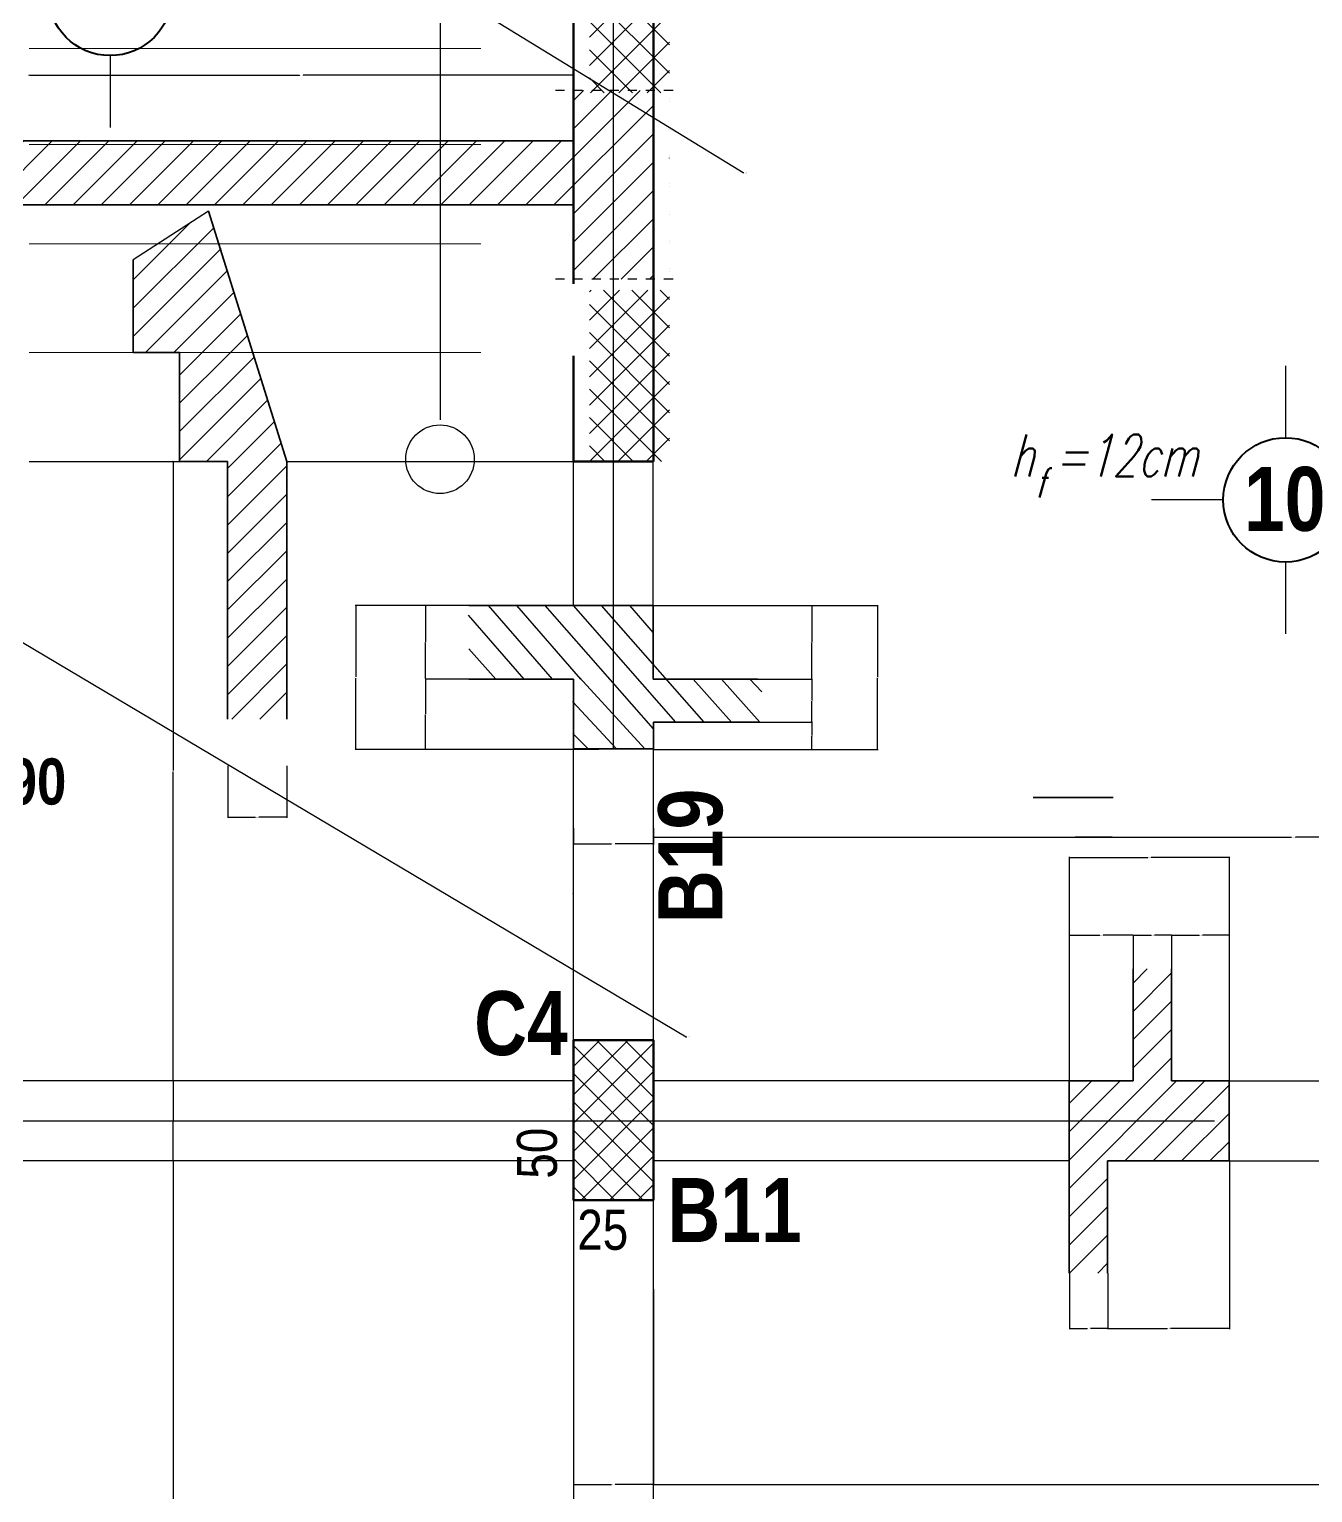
# Model space of a CAD drawing. Header units: millimetres. Extents: x 62 to 4126, y 148 to 2776.
# Drawn here: x 1782.9 to 2183.9, y 1412 to 1869.1 of the extents above; entities that cross this region are included whole.
import ezdxf

# ---------------------------------------------------------------- set-up
doc = ezdxf.new("R2010")
doc.units = ezdxf.units.MM
for name, pattern in [('DASHDOT', [25.4, 12.7, -6.35, 0, -6.35]), ('Dashed', [282.222223, 141.111112, -141.111112]), ('Solid Line copy-002', [1150, 5, -278.333333, 595, -271.666667])]:
    doc.linetypes.add(name, pattern=pattern)
for name, color, linetype, lineweight in [('! Plochi sech', 210, 'Continuous', 25), ('!Armirovka', 210, 'Continuous', 35), ('!Column', 10, 'Continuous', 50), ('!Dimension', 70, 'Continuous', 25), ('!Hatch', 70, 'Continuous', 25), ('!Hf', 132, 'Continuous', 25), ('025', 1, 'Continuous', 13), ('035', 30, 'Continuous', 30), ('Osi', 70, 'DASHDOT', 25)]:
    doc.layers.add(name, color=color, linetype=linetype, lineweight=lineweight)
doc.layers.add('text', color=7, linetype='Continuous')
doc.styles.add('GENERATED_STYLE_3', font='ARIALNB.TTF')
doc.styles.get("Standard").update_dxf_attribs({"font": 'arial.ttf'})
doc.styles.add('АRM_nadpis', font='simplex.shx', dxfattribs={"width": 0.7, "oblique": 15})
doc.dimstyles.get("Standard").update_dxf_attribs({"dimtxt": 2.5, "dimasz": 2.5, "dimexe": 1.25, "dimexo": 0.625, "dimtad": 1, "dimtxsty": 'Standard', "dimcen": 2.5, "dimazin": 3, "dimtfac": 1, "dimtmove": 0, "dimatfit": 3})

# ---------------------------------------------------------------- blocks, each defined once
blk = doc.blocks.new('*D2208')
at = {"layer": '!Dimension', "color": 0, "lineweight": -2}
for p, q in [((1827.84, 1515.66), (1827.73, 1515.66)), ((1827.91, 1515.48), (1827.91, 1192.59)), ((1827.91, 869.34), (1827.91, 1192.23)), ((1827.84, 869.16), (1827.73, 869.16))]:
    blk.add_line(p, q, dxfattribs=at)
at = {"layer": '!Dimension', "color": 0}
for points in [[(1827.94, 1515.48), (1827.88, 1515.48), (1827.91, 1515.66)], [(1827.88, 869.34), (1827.94, 869.34), (1827.91, 869.16)]]:
    blk.add_solid(points, dxfattribs=at)
at = {"layer": 'Defpoints', "color": 0}
for p in [(1827.91, 1515.66), (1827.91, 1515.66), (1827.91, 869.16)]:
    blk.add_point(p, dxfattribs=at)
at = {"layer": '!Dimension', "color": 0, "insert": (1827.91, 1192.41), "char_height": 0.18, "attachment_point": 5}
blk.add_mtext('\\A1;646.5000', dxfattribs=at)
blk = doc.blocks.new('*D2228')
at = {"layer": '!Dimension', "color": 0, "lineweight": -2}
for p, q in [((1952.91, 1619.6), (1952.91, 1614.51)), ((1977.91, 1619.6), (1977.91, 1614.51)), ((1953.09, 1614.69), (1964.87, 1614.69)), ((1977.73, 1614.69), (1965.94, 1614.69))]:
    blk.add_line(p, q, dxfattribs=at)
at = {"layer": '!Dimension', "color": 0}
for points in [[(1953.09, 1614.72), (1953.09, 1614.66), (1952.91, 1614.69)], [(1977.73, 1614.66), (1977.73, 1614.72), (1977.91, 1614.69)]]:
    blk.add_solid(points, dxfattribs=at)
at = {"layer": 'Defpoints', "color": 0}
for p in [(1952.91, 1619.66), (1977.91, 1619.66), (1977.91, 1614.69)]:
    blk.add_point(p, dxfattribs=at)
at = {"layer": '!Dimension', "color": 0, "insert": (1965.41, 1614.69), "char_height": 0.18, "attachment_point": 5}
blk.add_mtext('\\A1;25.0000', dxfattribs=at)
blk = doc.blocks.new('*D2230')
at = {"layer": '!Dimension', "color": 0, "lineweight": -2}
for p, q in [((1952.91, 1459.6), (1952.91, 1414.42)), ((1977.91, 1459.6), (1977.91, 1414.42)), ((1953.09, 1414.6), (1964.87, 1414.6)), ((1977.73, 1414.6), (1965.94, 1414.6))]:
    blk.add_line(p, q, dxfattribs=at)
at = {"layer": '!Dimension', "color": 0}
for points in [[(1953.09, 1414.63), (1953.09, 1414.57), (1952.91, 1414.6)], [(1977.73, 1414.57), (1977.73, 1414.63), (1977.91, 1414.6)]]:
    blk.add_solid(points, dxfattribs=at)
at = {"layer": 'Defpoints', "color": 0}
for p in [(1952.91, 1459.66), (1977.91, 1459.66), (1977.91, 1414.6)]:
    blk.add_point(p, dxfattribs=at)
at = {"layer": '!Dimension', "color": 0, "insert": (1965.41, 1414.6), "char_height": 0.18, "attachment_point": 5}
blk.add_mtext('\\A1;25.0000', dxfattribs=at)
blk = doc.blocks.new('*D2231')
at = {"layer": '!Dimension', "color": 0, "lineweight": -2}
for p, q in [((1977.91, 1475.6), (1977.91, 1414.42)), ((2360.41, 1475.6), (2360.41, 1414.42))]:
    blk.add_line(p, q, dxfattribs=at)
at = {"layer": '!Dimension', "color": 0, "linetype": 'Continuous', "lineweight": -2}
for p, q in [((1978.09, 1414.6), (2188.45, 1414.6)), ((2360.23, 1414.6), (2189.23, 1414.6))]:
    blk.add_line(p, q, dxfattribs=at)
at = {"layer": '!Dimension', "color": 0}
for points in [[(1978.09, 1414.63), (1978.09, 1414.57), (1977.91, 1414.6)], [(2360.23, 1414.57), (2360.23, 1414.63), (2360.41, 1414.6)]]:
    blk.add_solid(points, dxfattribs=at)
at = {"layer": 'Defpoints', "color": 0}
for p in [(1977.91, 1475.66), (2360.41, 1475.66), (2360.41, 1414.6)]:
    blk.add_point(p, dxfattribs=at)
at = {"layer": '!Dimension', "color": 0, "insert": (2188.84, 1414.6), "char_height": 0.18, "attachment_point": 5}
blk.add_mtext('\\A1;382.5', dxfattribs=at)
blk = doc.blocks.new('*D2310')
at = {"color": 0, "linetype": 'Continuous', "lineweight": -2}
for p, q in [((2107.91, 1480.6), (2107.91, 1463.11)), ((2119.91, 1480.6), (2119.91, 1463.11)), ((2108.09, 1463.29), (2113.38, 1463.29)), ((2119.73, 1463.29), (2114.43, 1463.29))]:
    blk.add_line(p, q, dxfattribs=at)
at = {"color": 0}
for points in [[(2108.09, 1463.32), (2108.09, 1463.26), (2107.91, 1463.29)], [(2119.73, 1463.26), (2119.73, 1463.32), (2119.91, 1463.29)]]:
    blk.add_solid(points, dxfattribs=at)
at = {"layer": 'Defpoints', "color": 0}
for p in [(2107.91, 1480.66), (2119.91, 1480.66), (2119.91, 1463.29)]:
    blk.add_point(p, dxfattribs=at)
at = {"color": 0, "lineweight": 20, "insert": (2113.91, 1463.29), "char_height": 0.18, "attachment_point": 5}
blk.add_mtext('\\A1;12.0000', dxfattribs=at)
blk = doc.blocks.new('*D2311')
at = {"color": 0, "linetype": 'Continuous', "lineweight": -2}
for p, q in [((2157.91, 1515.6), (2157.91, 1463.11)), ((2119.91, 1480.6), (2119.91, 1463.11)), ((2120.09, 1463.29), (2138.37, 1463.29)), ((2157.73, 1463.29), (2139.44, 1463.29))]:
    blk.add_line(p, q, dxfattribs=at)
at = {"color": 0}
for points in [[(2120.09, 1463.32), (2120.09, 1463.26), (2119.91, 1463.29)], [(2157.73, 1463.26), (2157.73, 1463.32), (2157.91, 1463.29)]]:
    blk.add_solid(points, dxfattribs=at)
at = {"layer": 'Defpoints', "color": 0}
for p in [(2157.91, 1515.66), (2119.91, 1480.66), (2157.91, 1463.29)]:
    blk.add_point(p, dxfattribs=at)
at = {"color": 0, "lineweight": 20, "insert": (2138.91, 1463.29), "char_height": 0.18, "attachment_point": 5}
blk.add_mtext('\\A1;38.0000', dxfattribs=at)
blk = doc.blocks.new('*D2312')
at = {"layer": '! Plochi sech', "color": 0, "lineweight": -2}
for p, q in [((2107.91, 1540.72), (2107.91, 1586.33)), ((2127.91, 1575.72), (2127.91, 1586.33)), ((2108.09, 1586.15), (2117.37, 1586.15)), ((2127.73, 1586.15), (2118.44, 1586.15))]:
    blk.add_line(p, q, dxfattribs=at)
at = {"layer": '! Plochi sech', "color": 0}
for points in [[(2108.09, 1586.18), (2108.09, 1586.12), (2107.91, 1586.15)], [(2127.73, 1586.12), (2127.73, 1586.18), (2127.91, 1586.15)]]:
    blk.add_solid(points, dxfattribs=at)
at = {"layer": 'Defpoints', "color": 0}
for p in [(2127.91, 1586.15), (2127.91, 1575.66), (2107.91, 1540.66)]:
    blk.add_point(p, dxfattribs=at)
at = {"layer": '! Plochi sech', "color": 0, "insert": (2117.91, 1586.15), "char_height": 0.18, "attachment_point": 5}
blk.add_mtext('\\A1;20.0000', dxfattribs=at)
blk = doc.blocks.new('*D2313')
at = {"layer": '! Plochi sech', "color": 0, "lineweight": -2}
for p, q in [((2127.91, 1540.72), (2127.91, 1586.33)), ((2139.91, 1575.72), (2139.91, 1586.33)), ((2128.09, 1586.15), (2133.38, 1586.15)), ((2139.73, 1586.15), (2134.43, 1586.15))]:
    blk.add_line(p, q, dxfattribs=at)
at = {"layer": '! Plochi sech', "color": 0}
for points in [[(2128.09, 1586.18), (2128.09, 1586.12), (2127.91, 1586.15)], [(2139.73, 1586.12), (2139.73, 1586.18), (2139.91, 1586.15)]]:
    blk.add_solid(points, dxfattribs=at)
at = {"layer": 'Defpoints', "color": 0}
for p in [(2139.91, 1586.15), (2139.91, 1575.66), (2127.91, 1540.66)]:
    blk.add_point(p, dxfattribs=at)
at = {"layer": '! Plochi sech', "color": 0, "insert": (2133.91, 1586.15), "char_height": 0.18, "attachment_point": 5}
blk.add_mtext('\\A1;12.0000', dxfattribs=at)
blk = doc.blocks.new('*D2314')
at = {"layer": '! Plochi sech', "color": 0, "lineweight": -2}
for p, q in [((2139.91, 1540.72), (2139.91, 1586.33)), ((2157.91, 1540.72), (2157.91, 1586.33)), ((2140.09, 1586.15), (2148.38, 1586.15)), ((2157.73, 1586.15), (2149.43, 1586.15))]:
    blk.add_line(p, q, dxfattribs=at)
at = {"layer": '! Plochi sech', "color": 0}
for points in [[(2140.09, 1586.18), (2140.09, 1586.12), (2139.91, 1586.15)], [(2157.73, 1586.12), (2157.73, 1586.18), (2157.91, 1586.15)]]:
    blk.add_solid(points, dxfattribs=at)
at = {"layer": 'Defpoints', "color": 0}
for p in [(2157.91, 1586.15), (2139.91, 1540.66), (2157.91, 1540.66)]:
    blk.add_point(p, dxfattribs=at)
at = {"layer": '! Plochi sech', "color": 0, "insert": (2148.91, 1586.15), "char_height": 0.18, "attachment_point": 5}
blk.add_mtext('\\A1;18.0000', dxfattribs=at)
blk = doc.blocks.new('*D2315')
at = {"layer": '! Plochi sech', "color": 0, "lineweight": -2}
for p, q in [((2107.91, 1540.72), (2107.91, 1610.63)), ((2108.09, 1610.45), (2132.37, 1610.45)), ((2157.73, 1610.45), (2133.44, 1610.45)), ((2157.91, 1540.72), (2157.91, 1610.63))]:
    blk.add_line(p, q, dxfattribs=at)
at = {"layer": '! Plochi sech', "color": 0}
for points in [[(2108.09, 1610.48), (2108.09, 1610.42), (2107.91, 1610.45)], [(2157.73, 1610.42), (2157.73, 1610.48), (2157.91, 1610.45)]]:
    blk.add_solid(points, dxfattribs=at)
at = {"layer": 'Defpoints', "color": 0}
for p in [(2157.91, 1610.45), (2107.91, 1540.66), (2157.91, 1540.66)]:
    blk.add_point(p, dxfattribs=at)
at = {"layer": '! Plochi sech', "color": 0, "insert": (2132.91, 1610.45), "char_height": 0.18, "attachment_point": 5}
blk.add_mtext('\\A1;50.0000', dxfattribs=at)
blk = doc.blocks.new('*D2397')
at = {"layer": '!Dimension', "color": 0, "lineweight": -2}
for p, q in [((1827.84, 1540.66), (1827.73, 1540.66)), ((1827.91, 1540.48), (1827.91, 1528.34)), ((1827.91, 1515.84), (1827.91, 1527.98)), ((1827.84, 1515.66), (1827.73, 1515.66))]:
    blk.add_line(p, q, dxfattribs=at)
at = {"layer": '!Dimension', "color": 0}
for points in [[(1827.94, 1540.48), (1827.88, 1540.48), (1827.91, 1540.66)], [(1827.88, 1515.84), (1827.94, 1515.84), (1827.91, 1515.66)]]:
    blk.add_solid(points, dxfattribs=at)
at = {"layer": 'Defpoints', "color": 0}
for p in [(1827.91, 1540.66), (1827.91, 1540.66), (1827.91, 1515.66)]:
    blk.add_point(p, dxfattribs=at)
at = {"layer": '!Dimension', "color": 0, "insert": (1827.91, 1528.16), "char_height": 0.18, "attachment_point": 5}
blk.add_mtext('\\A1;25.0000', dxfattribs=at)
blk = doc.blocks.new('3433453')
at = {"layer": '! Plochi sech'}
h = blk.add_hatch(dxfattribs=at)
h.set_pattern_fill('ANSI31', color=256, scale=500)
h.set_pattern_definition([(45, (0, 0), (-44.19417382, 44.19417382), [])])
h.paths.add_polyline_path([(8971049.9, 5034852.1), (8971049.9, 5035052.1), (8970762.1, 5035052.1), (8970762.1, 5035072.1), (8970762.1, 5035284.1), (8970637.1, 5035284.1), (8970637.1, 5034694.6), (8970762.1, 5034694.6), (8970762.1, 5034852.1)])
h.paths.add_polyline_path([(8971049.9, 5035052.1), (8971049.9, 5034852.1), (8972562.1, 5034852.1), (8972562.1, 5035052.1)])
h.paths.add_polyline_path([(8970637.1, 5035284.1), (8970512.2, 5035284.1), (8970512.2, 5034694.6), (8970637.1, 5034694.6)])
at = {"color": 3, "linetype": 'Dashed', "lineweight": 25, "ltscale": 0.2}
for p, q in [((8970450.9, 5035284.1), (8970835.4, 5035284.1)), ((8970450.9, 5034694.6), (8970835.4, 5034694.6))]:
    blk.add_line(p, q, dxfattribs=at)
at = {"color": 3, "linetype": 'Continuous', "lineweight": 35}
for p, q in [((8970512.2, 5034694.6), (8970512.2, 5035284.1)), ((8970762.1, 5035284.1), (8970762.1, 5035052.1)), ((8970762.1, 5035052.1), (8972562.1, 5035052.1)), ((8972562.1, 5034852.1), (8972562.1, 5035052.1)), ((8970762.1, 5034852.1), (8970762.1, 5034694.6)), ((8970762.1, 5034852.1), (8972562.1, 5034852.1))]:
    blk.add_line(p, q, dxfattribs=at)
blk = doc.blocks.new('A$C731F447D')
at = {"layer": '! Plochi sech'}
blk.add_blockref('3433453', (-8970762.1, -5034852.1), dxfattribs=at)
blk = doc.blocks.new('*D2469')
at = {"layer": '!Dimension', "color": 0, "lineweight": -2}
for p, q in [((1977.91, 1582.22), (1977.91, 1616.93)), ((1978.09, 1616.75), (2177.3, 1616.75)), ((2377.73, 1616.75), (2178.51, 1616.75)), ((2377.91, 1582.22), (2377.91, 1616.93))]:
    blk.add_line(p, q, dxfattribs=at)
at = {"layer": '!Dimension', "color": 0}
for points in [[(1978.09, 1616.78), (1978.09, 1616.72), (1977.91, 1616.75)], [(2377.73, 1616.72), (2377.73, 1616.78), (2377.91, 1616.75)]]:
    blk.add_solid(points, dxfattribs=at)
at = {"layer": 'Defpoints', "color": 0}
for p in [(2377.91, 1616.75), (1977.91, 1582.16), (2377.91, 1582.16)]:
    blk.add_point(p, dxfattribs=at)
at = {"layer": '!Dimension', "color": 0, "insert": (2177.91, 1616.75), "char_height": 0.18, "attachment_point": 5}
blk.add_mtext('\\A1;400.0000', dxfattribs=at)
blk = doc.blocks.new('A$C56AF32E2')
at = {"color": 4, "linetype": 'Continuous', "lineweight": 25}
for p, q in [((860.3, 837.4), (860.3, 613)), ((666, 418.7), (441.7, 418.7)), ((1054.7, 418.7), (1272.9, 418.7)), ((860.3, 224.3), (860.3, 0))]:
    blk.add_line(p, q, dxfattribs=at)
at = {"color": 4, "linetype": 'Continuous', "lineweight": 40}
blk.add_circle((860.3, 418.7), 194.3, dxfattribs=at)
at = {"layer": 'text', "style": 'АRM_nadpis', "oblique": 15, "width": 0.7}
for s, height, p in [('h =12cm', 131.22, (0, 492.2)), ('f', 91.9, (78.4, 426.1))]:
    blk.add_text(s, height=height, dxfattribs=at).set_placement(p)
at = {"layer": 'text', "color": 4, "linetype": 'Continuous', "lineweight": 5, "insert": (857.9, 522), "char_height": 200, "attachment_point": 2, "style": 'GENERATED_STYLE_3'}
blk.add_mtext('10', dxfattribs=at)
blk = doc.blocks.new('*D2507')
at = {"layer": '!Dimension', "color": 0, "lineweight": -2}
for p, q in [((1670.44, 1737.21), (1673.08, 1741.66)), ((1673.14, 1741.41), (1688.83, 1732.1)), ((1686.44, 1727.71), (1689.08, 1732.16)), ((1988.19, 1554.35), (1688.99, 1732.01)), ((1988.37, 1554.35), (1988.19, 1554.35))]:
    blk.add_line(p, q, dxfattribs=at)
at = {"layer": '!Dimension', "color": 0}
for points in [[(1673.16, 1741.44), (1673.13, 1741.39), (1672.99, 1741.51)], [(1688.82, 1732.07), (1688.85, 1732.12), (1688.99, 1732.01)]]:
    blk.add_solid(points, dxfattribs=at)
at = {"layer": 'Defpoints', "color": 0}
for p in [(1670.41, 1737.16), (1688.99, 1732.01), (1686.41, 1727.66)]:
    blk.add_point(p, dxfattribs=at)
at = {"layer": '!Dimension', "color": 0, "insert": (1988.9, 1554.35), "char_height": 0.18, "attachment_point": 5}
blk.add_mtext('\\A1;18.6078', dxfattribs=at)
blk = doc.blocks.new('*D2511')
at = {"layer": '! Plochi sech', "color": 0, "lineweight": -2}
for p, q in [((1844.91, 1639.1), (1844.91, 1622.83)), ((1863.41, 1639.1), (1863.41, 1622.83)), ((1845.09, 1623.01), (1853.63, 1623.01)), ((1863.23, 1623.01), (1854.68, 1623.01))]:
    blk.add_line(p, q, dxfattribs=at)
at = {"layer": '! Plochi sech', "color": 0}
for points in [[(1845.09, 1623.04), (1845.09, 1622.98), (1844.91, 1623.01)], [(1863.23, 1622.98), (1863.23, 1623.04), (1863.41, 1623.01)]]:
    blk.add_solid(points, dxfattribs=at)
at = {"layer": 'Defpoints', "color": 0}
for p in [(1844.91, 1639.16), (1863.41, 1639.16), (1863.41, 1623.01)]:
    blk.add_point(p, dxfattribs=at)
at = {"layer": '! Plochi sech', "color": 0, "insert": (1854.16, 1623.01), "char_height": 0.18, "attachment_point": 5}
blk.add_mtext('\\A1;18.5000', dxfattribs=at)
blk = doc.blocks.new('*D2512')
at = {"layer": '!Dimension', "color": 0, "lineweight": -2}
for p, q in [((1827.84, 1540.66), (1827.73, 1540.66)), ((1827.91, 1540.48), (1827.91, 1528.34)), ((1827.91, 1515.84), (1827.91, 1527.98)), ((1827.84, 1515.66), (1827.73, 1515.66))]:
    blk.add_line(p, q, dxfattribs=at)
at = {"layer": '!Dimension', "color": 0}
for points in [[(1827.94, 1540.48), (1827.88, 1540.48), (1827.91, 1540.66)], [(1827.88, 1515.84), (1827.94, 1515.84), (1827.91, 1515.66)]]:
    blk.add_solid(points, dxfattribs=at)
at = {"layer": 'Defpoints', "color": 0}
for p in [(1827.91, 1540.66), (1827.91, 1540.66), (1827.91, 1515.66)]:
    blk.add_point(p, dxfattribs=at)
at = {"layer": '!Dimension', "color": 0, "insert": (1827.91, 1528.16), "char_height": 0.18, "attachment_point": 5}
blk.add_mtext('\\A1;25.0000', dxfattribs=at)
blk = doc.blocks.new('*D2513')
at = {"layer": '!Dimension', "color": 0, "lineweight": -2}
for p, q in [((1827.84, 1734.16), (1827.73, 1734.16)), ((1827.91, 1733.98), (1827.91, 1637.59)), ((1827.91, 1540.84), (1827.91, 1637.23)), ((1827.84, 1540.66), (1827.73, 1540.66))]:
    blk.add_line(p, q, dxfattribs=at)
at = {"layer": '!Dimension', "color": 0}
for points in [[(1827.94, 1733.98), (1827.88, 1733.98), (1827.91, 1734.16)], [(1827.88, 1540.84), (1827.94, 1540.84), (1827.91, 1540.66)]]:
    blk.add_solid(points, dxfattribs=at)
at = {"layer": 'Defpoints', "color": 0}
for p in [(1827.91, 1734.16), (1827.91, 1734.16), (1827.91, 1540.66)]:
    blk.add_point(p, dxfattribs=at)
at = {"layer": '!Dimension', "color": 0, "insert": (1827.91, 1637.41), "char_height": 0.18, "attachment_point": 5}
blk.add_mtext('\\A1;194', dxfattribs=at)
blk = doc.blocks.new('A$C3D280032')
at = {"color": 4, "linetype": 'Continuous', "lineweight": 25}
for p, q in [((228.1, 613), (228.1, 831.2)), ((228.1, 224.3), (228.1, 0))]:
    blk.add_line(p, q, dxfattribs=at)
at = {"color": 4, "linetype": 'Continuous', "lineweight": 40}
blk.add_circle((228.1, 418.7), 194.3, dxfattribs=at)
at = {"layer": 'text', "style": 'АRM_nadpis', "oblique": 15, "width": 0.7}
for s, height, p in [('h =20cm', 131.22, (131.2, 663.4)), ('f', 91.9, (197.3, 741.8))]:
    blk.add_text(s, height=height, rotation=90, dxfattribs=at).set_placement(p)
at = {"layer": 'text', "color": 4, "linetype": 'Continuous', "lineweight": 5, "insert": (132.7, 418.7), "char_height": 200, "attachment_point": 2, "rotation": 90, "style": 'GENERATED_STYLE_3'}
blk.add_mtext('9', dxfattribs=at)
blk = doc.blocks.new('*D2522')
at = {"layer": '! Plochi sech', "color": 0, "lineweight": -2}
for p, q in [((1666.44, 1979.21), (1690.21, 2018)), ((1690.27, 2017.75), (1705.46, 2008.44)), ((1681.94, 1969.71), (1705.71, 2008.5)), ((2005.99, 1824.25), (1705.62, 2008.35)), ((2006.17, 1824.25), (2005.99, 1824.25))]:
    blk.add_line(p, q, dxfattribs=at)
at = {"layer": '! Plochi sech', "color": 0}
for points in [[(1690.29, 2017.78), (1690.26, 2017.73), (1690.12, 2017.85)], [(1705.45, 2008.42), (1705.48, 2008.47), (1705.62, 2008.35)]]:
    blk.add_solid(points, dxfattribs=at)
at = {"layer": 'Defpoints', "color": 0}
for p in [(1705.62, 2008.35), (1666.41, 1979.16), (1681.91, 1969.66)]:
    blk.add_point(p, dxfattribs=at)
at = {"layer": '! Plochi sech', "color": 0, "insert": (2006.69, 1824.25), "char_height": 0.18, "attachment_point": 5}
blk.add_mtext('\\A1;18.1797', dxfattribs=at)
blk = doc.blocks.new('*D2538')
at = {"layer": '!Armirovka', "color": 0, "lineweight": -2}
for p, q in [((1782.91, 1854.72), (1782.91, 1854.93)), ((1783.09, 1854.75), (1867.31, 1854.75)), ((1952.73, 1854.75), (1868.5, 1854.75)), ((1952.91, 1854.72), (1952.91, 1854.93))]:
    blk.add_line(p, q, dxfattribs=at)
at = {"layer": '!Armirovka', "color": 0}
for points in [[(1783.09, 1854.78), (1783.09, 1854.72), (1782.91, 1854.75)], [(1952.73, 1854.72), (1952.73, 1854.78), (1952.91, 1854.75)]]:
    blk.add_solid(points, dxfattribs=at)
at = {"layer": 'Defpoints', "color": 0}
for p in [(1782.91, 1854.66), (1952.91, 1854.75), (1952.91, 1854.66)]:
    blk.add_point(p, dxfattribs=at)
at = {"layer": '!Armirovka', "color": 0, "insert": (1867.91, 1854.75), "char_height": 0.18, "attachment_point": 5}
blk.add_mtext('\\A1;170.0000', dxfattribs=at)
blk = doc.blocks.new('*D2573')
at = {"layer": '!Dimension', "color": 0, "lineweight": -2}
for p, q in [((2096.91, 1616.72), (2096.91, 1616.93)), ((2097.09, 1616.75), (2108.62, 1616.75)), ((2121.23, 1616.75), (2109.69, 1616.75)), ((2121.41, 1616.72), (2121.41, 1616.93))]:
    blk.add_line(p, q, dxfattribs=at)
at = {"layer": '!Dimension', "color": 0}
for points in [[(2097.09, 1616.78), (2097.09, 1616.72), (2096.91, 1616.75)], [(2121.23, 1616.72), (2121.23, 1616.78), (2121.41, 1616.75)]]:
    blk.add_solid(points, dxfattribs=at)
at = {"layer": 'Defpoints', "color": 0}
for p in [(2096.91, 1616.75), (2096.91, 1616.66), (2121.41, 1616.66)]:
    blk.add_point(p, dxfattribs=at)
at = {"layer": '!Dimension', "color": 0, "insert": (2109.16, 1616.75), "char_height": 0.18, "attachment_point": 5}
blk.add_mtext('\\A1;24.5000', dxfattribs=at)
blk = doc.blocks.new('*D2574')
at = {"layer": '! Plochi sech', "color": 0, "lineweight": -2}
for p, q in [((1920.34, 1689.16), (1906.57, 1689.16)), ((1906.75, 1688.98), (1906.75, 1677.84)), ((1906.75, 1666.34), (1906.75, 1677.48)), ((1920.34, 1666.16), (1906.57, 1666.16))]:
    blk.add_line(p, q, dxfattribs=at)
at = {"layer": '! Plochi sech', "color": 0}
for points in [[(1906.78, 1688.98), (1906.72, 1688.98), (1906.75, 1689.16)], [(1906.72, 1666.34), (1906.78, 1666.34), (1906.75, 1666.16)]]:
    blk.add_solid(points, dxfattribs=at)
at = {"layer": 'Defpoints', "color": 0}
for p in [(1920.41, 1689.16), (1906.75, 1666.16), (1920.41, 1666.16)]:
    blk.add_point(p, dxfattribs=at)
at = {"layer": '! Plochi sech', "color": 0, "insert": (1906.75, 1677.66), "char_height": 0.18, "attachment_point": 5}
blk.add_mtext('\\A1;23.0000', dxfattribs=at)
blk = doc.blocks.new('*D2575')
at = {"layer": '! Plochi sech', "color": 0, "lineweight": -2}
for p, q in [((1944.84, 1666.16), (1906.57, 1666.16)), ((1906.75, 1665.98), (1906.75, 1655.34)), ((1906.75, 1644.34), (1906.75, 1654.98)), ((1960.84, 1644.16), (1906.57, 1644.16))]:
    blk.add_line(p, q, dxfattribs=at)
at = {"layer": '! Plochi sech', "color": 0}
for points in [[(1906.78, 1665.98), (1906.72, 1665.98), (1906.75, 1666.16)], [(1906.72, 1644.34), (1906.78, 1644.34), (1906.75, 1644.16)]]:
    blk.add_solid(points, dxfattribs=at)
at = {"layer": 'Defpoints', "color": 0}
for p in [(1944.91, 1666.16), (1906.75, 1644.16), (1960.91, 1644.16)]:
    blk.add_point(p, dxfattribs=at)
at = {"layer": '! Plochi sech', "color": 0, "insert": (1906.75, 1655.16), "char_height": 0.18, "attachment_point": 5}
blk.add_mtext('\\A1;22.0000', dxfattribs=at)
blk = doc.blocks.new('*D2576')
at = {"layer": '! Plochi sech', "color": 0, "lineweight": -2}
for p, q in [((1920.34, 1689.16), (1884.73, 1689.16)), ((1884.91, 1688.98), (1884.91, 1666.84)), ((1884.91, 1644.34), (1884.91, 1666.48)), ((1946.34, 1644.16), (1884.73, 1644.16))]:
    blk.add_line(p, q, dxfattribs=at)
at = {"layer": '! Plochi sech', "color": 0}
for points in [[(1884.94, 1688.98), (1884.88, 1688.98), (1884.91, 1689.16)], [(1884.88, 1644.34), (1884.94, 1644.34), (1884.91, 1644.16)]]:
    blk.add_solid(points, dxfattribs=at)
at = {"layer": 'Defpoints', "color": 0}
for p in [(1920.41, 1689.16), (1884.91, 1644.16), (1946.41, 1644.16)]:
    blk.add_point(p, dxfattribs=at)
at = {"layer": '! Plochi sech', "color": 0, "insert": (1884.91, 1666.66), "char_height": 0.18, "attachment_point": 5}
blk.add_mtext('\\A1;45.0000', dxfattribs=at)
blk = doc.blocks.new('*D2577')
at = {"layer": '! Plochi sech', "color": 0, "lineweight": -2}
for p, q in [((1977.97, 1689.16), (2027.59, 1689.16)), ((2027.41, 1688.98), (2027.41, 1677.84)), ((2027.41, 1666.34), (2027.41, 1677.48)), ((1977.97, 1666.16), (2027.59, 1666.16))]:
    blk.add_line(p, q, dxfattribs=at)
at = {"layer": '! Plochi sech', "color": 0}
for points in [[(2027.44, 1688.98), (2027.38, 1688.98), (2027.41, 1689.16)], [(2027.38, 1666.34), (2027.44, 1666.34), (2027.41, 1666.16)]]:
    blk.add_solid(points, dxfattribs=at)
at = {"layer": 'Defpoints', "color": 0}
for p in [(1977.91, 1689.16), (1977.91, 1666.16), (2027.41, 1666.16)]:
    blk.add_point(p, dxfattribs=at)
at = {"layer": '! Plochi sech', "color": 0, "insert": (2027.41, 1677.66), "char_height": 0.18, "attachment_point": 5}
blk.add_mtext('\\A1;23.0000', dxfattribs=at)
blk = doc.blocks.new('*D2578')
at = {"layer": '! Plochi sech', "color": 0, "lineweight": -2}
for p, q in [((2011.47, 1666.16), (2027.59, 1666.16)), ((2027.41, 1665.98), (2027.41, 1659.59)), ((2027.41, 1652.84), (2027.41, 1659.23)), ((2009.97, 1652.66), (2027.59, 1652.66))]:
    blk.add_line(p, q, dxfattribs=at)
at = {"layer": '! Plochi sech', "color": 0}
for points in [[(2027.44, 1665.98), (2027.38, 1665.98), (2027.41, 1666.16)], [(2027.38, 1652.84), (2027.44, 1652.84), (2027.41, 1652.66)]]:
    blk.add_solid(points, dxfattribs=at)
at = {"layer": 'Defpoints', "color": 0}
for p in [(2011.41, 1666.16), (2009.91, 1652.66), (2027.41, 1652.66)]:
    blk.add_point(p, dxfattribs=at)
at = {"layer": '! Plochi sech', "color": 0, "insert": (2027.41, 1659.41), "char_height": 0.18, "attachment_point": 5}
blk.add_mtext('\\A1;13.5000', dxfattribs=at)
blk = doc.blocks.new('*D2579')
at = {"layer": '! Plochi sech', "color": 0, "lineweight": -2}
for p, q in [((1977.97, 1652.66), (2027.59, 1652.66)), ((2027.41, 1652.48), (2027.41, 1648.59)), ((2027.41, 1644.34), (2027.41, 1648.23)), ((1977.97, 1644.16), (2027.59, 1644.16))]:
    blk.add_line(p, q, dxfattribs=at)
at = {"layer": '! Plochi sech', "color": 0}
for points in [[(2027.44, 1652.48), (2027.38, 1652.48), (2027.41, 1652.66)], [(2027.38, 1644.34), (2027.44, 1644.34), (2027.41, 1644.16)]]:
    blk.add_solid(points, dxfattribs=at)
at = {"layer": 'Defpoints', "color": 0}
for p in [(1977.91, 1652.66), (1977.91, 1644.16), (2027.41, 1644.16)]:
    blk.add_point(p, dxfattribs=at)
at = {"layer": '! Plochi sech', "color": 0, "insert": (2027.41, 1648.41), "char_height": 0.18, "attachment_point": 5}
blk.add_mtext('\\A1;8.5000', dxfattribs=at)
blk = doc.blocks.new('*D2580')
at = {"layer": '! Plochi sech', "color": 0, "lineweight": -2}
for p, q in [((1977.97, 1689.16), (2048.09, 1689.16)), ((2047.91, 1688.98), (2047.91, 1666.84)), ((2047.91, 1644.34), (2047.91, 1666.48)), ((1977.97, 1644.16), (2048.09, 1644.16))]:
    blk.add_line(p, q, dxfattribs=at)
at = {"layer": '! Plochi sech', "color": 0}
for points in [[(2047.94, 1688.98), (2047.88, 1688.98), (2047.91, 1689.16)], [(2047.88, 1644.34), (2047.94, 1644.34), (2047.91, 1644.16)]]:
    blk.add_solid(points, dxfattribs=at)
at = {"layer": 'Defpoints', "color": 0}
for p in [(1977.91, 1689.16), (1977.91, 1644.16), (2047.91, 1644.16)]:
    blk.add_point(p, dxfattribs=at)
at = {"layer": '! Plochi sech', "color": 0, "insert": (2047.91, 1666.66), "char_height": 0.18, "attachment_point": 5}
blk.add_mtext('\\A1;45.0000', dxfattribs=at)

msp = doc.modelspace()

# ---------------------------------------------------------------- hatches: boundary and pattern name
at = {"layer": '! Plochi sech'}
h = msp.add_hatch(dxfattribs=at)
h.set_pattern_fill('ANSI31', color=256, scale=50)
h.set_pattern_definition([(45, (-894949.693, -493205.025), (-4.419417382, 4.419417382), [])])
h.paths.add_polyline_path([(1852.905, 1768.16), (1829.905, 1768.16), (1829.905, 1734.16), (1844.905, 1734.16), (1863.405, 1734.16)])
h.paths.add_polyline_path([(1863.405, 1734.16), (1844.905, 1734.16), (1844.905, 1653.66), (1863.405, 1653.66)])
h.paths.add_polyline_path([(1838.905, 1812.281), (1822.905, 1802.16), (1842.405, 1802.16)])
h.paths.add_polyline_path([(1822.905, 1802.16), (1815.405, 1797.16), (1815.405, 1768.16), (1852.905, 1768.16), (1842.405, 1802.16)])
at = {"layer": '!Hatch'}
h = msp.add_hatch(dxfattribs=at)
h.set_pattern_fill('ANSI37', color=256, scale=50)
h.set_pattern_definition([(45, (1978.057, 1586.286), (-4.419417, 4.419417), []), (135, (1978.057, 1586.286), (-4.419417, -4.419417), [])])
h.paths.add_polyline_path([(2171.905, 2120.637), (2106.253, 2120.637), (2106.253, 2107.813), (2171.905, 2107.825)], flags=16)
h.paths.add_polyline_path([(2171.905, 2107.825), (2106.253, 2107.813), (2106.253, 2095.637), (2171.905, 2095.637)], flags=16)
h.paths.add_polyline_path([(2402.915, 2120.637), (2390.415, 2120.637), (2390.415, 2095.637), (2402.915, 2095.637)])
h.paths.add_polyline_path([(1957.915, 1849.328), (1970.468, 1849.328), (1970.468, 1787.66), (1957.915, 1787.66), (1957.915, 1766.16), (1957.915, 1766.16), (1957.915, 1788.66)], flags=16)
h.paths.add_polyline_path([(1970.468, 1849.328), (1982.911, 1849.328), (1982.911, 1787.66), (1970.468, 1787.66)], flags=16)
h.paths.add_polyline_path([(1957.915, 1734.16), (1982.915, 1734.16), (1982.915, 2095.637), (2390.415, 2095.637), (2390.415, 2120.637), (1982.915, 2120.637), (1982.915, 2210.631), (1957.915, 2210.631)])
h = msp.add_hatch(dxfattribs=at)
h.set_pattern_fill('ANSI37', color=256, scale=50)
h.set_pattern_definition([(45, (-894544.699, -493139.0317), (-4.419417382, 4.419417382), []), (135, (-894544.699, -493139.0317), (-4.419417382, -4.419417382), [])])
h.paths.add_polyline_path([(1965.415, 1553.41), (1952.915, 1553.41), (1952.915, 1528.408), (1965.415, 1528.41)])
h.paths.add_polyline_path([(1977.915, 1553.41), (1965.415, 1553.41), (1965.415, 1528.41), (1977.915, 1528.412)])
h.paths.add_polyline_path([(1965.415, 1528.41), (1965.415, 1505.63), (1977.915, 1505.63), (1977.915, 1528.412)])
h.paths.add_polyline_path([(1965.415, 1528.41), (1952.915, 1528.408), (1952.915, 1505.63), (1965.415, 1505.63)])
h.paths.add_polyline_path([(1965.415, 1505.63), (1952.915, 1505.63), (1952.915, 1503.41), (1965.415, 1503.41)])
h.paths.add_polyline_path([(1977.915, 1505.63), (1965.415, 1505.63), (1965.415, 1503.41), (1977.915, 1503.41)])
at = {"linetype": 'Continuous', "lineweight": 20}
h = msp.add_hatch(dxfattribs=at)
h.set_pattern_fill('ANSI31', scale=50, style=0)
h.set_pattern_definition([(45, (-881535.0757, -482549.763), (-4.419417382, 4.419417382), [])])
h.paths.add_polyline_path([(2139.757, 1575.637), (2127.757, 1575.637), (2127.757, 1540.637), (2107.757, 1540.637), (2107.757, 1528.137), (2157.757, 1528.137), (2157.757, 1540.637), (2139.757, 1540.637)])
h.paths.add_polyline_path([(2157.757, 1528.137), (2107.757, 1528.137), (2107.757, 1480.637), (2119.757, 1480.637), (2119.757, 1515.637), (2157.757, 1515.637)])

# ---------------------------------------------------------------- linework, layer by layer
at = {"layer": '! Plochi sech'}
msp.add_line((1838.905, 1812.281), (1815.405, 1797.16), dxfattribs=at)
at = {"layer": '! Plochi sech', "color": 3, "linetype": 'Continuous', "lineweight": 35}
for p, q in [((1863.405, 1734.16), (1838.905, 1812.281)), ((1815.405, 1768.16), (1815.405, 1797.16)), ((1829.905, 1768.16), (1815.405, 1768.16)), ((1829.905, 1734.16), (1829.905, 1768.16)), ((1844.905, 1734.16), (1829.905, 1734.16)), ((1844.905, 1653.66), (1844.905, 1734.16)), ((1863.405, 1734.16), (1863.405, 1653.66))]:
    msp.add_line(p, q, dxfattribs=at)
at = {"layer": '!Column'}
msp.add_line((1952.915, 1734.16), (1977.85, 1734.16), dxfattribs=at)
for points in [[(1952.915, 1789.66), (1952.915, 2210.637), (1977.915, 2210.637), (1977.915, 2120.637)], [(1977.915, 2095.637), (1977.915, 1734.16)], [(1952.915, 1734.16), (1952.915, 1767.16)]]:
    msp.add_lwpolyline(points, dxfattribs=at)
msp.add_lwpolyline([(1952.915, 1553.41), (1952.915, 1503.41), (1977.915, 1503.41), (1977.915, 1553.41)], close=True, dxfattribs=at)
at = {"color": 6, "lineweight": 25}
msp.add_line((1911.243, 2029.137), (1911.243, 1747.16), dxfattribs=at)
at = {"color": 3, "linetype": 'Continuous', "lineweight": 35}
for p, q in [((1977.908, 1689.16), (1920.28, 1689.16)), ((1977.849, 1689.16), (1977.849, 1666.16)), ((1952.908, 1666.16), (1920.28, 1666.16)), ((1952.908, 1666.16), (1952.908, 1644.325)), ((1977.849, 1666.16), (2010.536, 1666.16)), ((1977.908, 1652.66), (2010.536, 1652.66)), ((1977.908, 1652.66), (1977.908, 1644.325)), ((1952.908, 1644.325), (1977.908, 1644.325)), ((2121.526, 1629.225), (2096.526, 1629.225)), ((2121.526, 1629.225), (2096.526, 1629.225)), ((2127.757, 1540.637), (2127.757, 1575.637)), ((2139.757, 1540.637), (2139.757, 1575.637)), ((2107.757, 1480.637), (2107.757, 1540.637)), ((2127.757, 1540.637), (2107.757, 1540.637)), ((2157.757, 1540.637), (2139.757, 1540.637)), ((2157.757, 1515.637), (2157.757, 1540.637)), ((2119.757, 1480.637), (2119.757, 1515.637)), ((2157.757, 1515.637), (2119.757, 1515.637))]:
    msp.add_line(p, q, dxfattribs=at)
at = {"color": 7, "linetype": 'Continuous', "lineweight": 25}
for p, q in [((1946.383, 1666.16), (1926.383, 1689.16)), ((1955.222, 1666.16), (1935.222, 1689.16)), ((1977.908, 1650.66), (1944.061, 1689.16)), ((1984.894, 1652.66), (1952.9, 1689.16)), ((1993.732, 1652.66), (1961.739, 1689.16)), ((1977.908, 1680.66), (1970.577, 1689.16)), ((1937.544, 1666.16), (1920.17, 1686.16)), ((1928.706, 1666.16), (1920.28, 1675.66)), ((1975.222, 1644.325), (1952.567, 1669.16)), ((2002.329, 1652.66), (1990.329, 1666.16)), ((2011.168, 1652.66), (1999.168, 1666.16)), ((2011.739, 1662.16), (2008.007, 1666.16)), ((1966.383, 1644.325), (1952.66, 1659.16)), ((1957.544, 1644.325), (1952.754, 1649.116))]:
    msp.add_line(p, q, dxfattribs=at)
at = {"color": 6, "lineweight": 25}
msp.add_circle((1911.243, 1734.834), 10.708, dxfattribs=at)
at = {"layer": '025', "linetype": 'Dashed'}
for p, q in [((1782.923, 1863.137), (1952.915, 1863.137)), ((1782.923, 1833.137), (1952.915, 1833.137)), ((1782.923, 1802.16), (1952.915, 1802.16)), ((1782.923, 1768.16), (1952.915, 1768.16))]:
    msp.add_line(p, q, dxfattribs=at)
at = {"layer": '035'}
for p, q in [((1952.91, 1789.66), (1952.915, 2190.643)), ((1952.909, 1689.16), (1952.909, 1767.16)), ((1977.849, 1666.16), (1977.85, 1767.16)), ((1782.923, 1734.16), (1844.905, 1734.16)), ((1863.405, 1734.16), (1952.909, 1734.16)), ((1952.909, 1734.16), (1952.915, 1734.16)), ((1952.906, 1551.605), (1952.908, 1644.325)), ((1977.905, 1541.369), (1977.908, 1644.325)), ((1952.915, 1540.637), (1592.921, 1540.637)), ((2127.757, 1540.637), (1977.915, 1540.637)), ((2139.757, 1540.637), (2402.905, 1540.637)), ((1952.915, 1515.637), (1592.921, 1515.637)), ((2107.757, 1515.637), (1977.915, 1515.637)), ((2119.757, 1515.637), (2402.905, 1515.637)), ((1952.915, 1503.41), (1952.913, 1299.646)), ((1977.913, 1299.646), (1977.915, 1503.41))]:
    msp.add_line(p, q, dxfattribs=at)
for centre, start, end in [((1952.856, 1599.286), 270, 359.99926), ((1977.955, 1541.369), 179.99926, 270)]:
    msp.add_arc(centre, 0.05, start, end, dxfattribs=at)
at = {"layer": 'Osi', "linetype": 'Solid Line copy-002', "lineweight": 25}
for p, q in [((1965.413, 211.257), (1965.413, 2654.348)), ((124.878, 1528.137), (4062.976, 1528.137))]:
    msp.add_line(p, q, dxfattribs=at)

# ---------------------------------------------------------------- block references
at = {"layer": '! Plochi sech', "xscale": 0.1, "yscale": 0.1, "zscale": 0.1, "rotation": 180}
msp.add_blockref('A$C731F447D', (1952.915, 1834.269), dxfattribs=at)
at = {"layer": '!Hf', "xscale": 0.1, "yscale": 0.1, "zscale": 0.1}
for name, p in [('A$C3D280032', (1785.364, 1838.473)), ('A$C56AF32E2', (2089.357, 1680.257))]:
    msp.add_blockref(name, p, dxfattribs=at)

# ---------------------------------------------------------------- texts
at = {"layer": 'text', "color": 6, "linetype": 'Continuous', "lineweight": 5, "attachment_point": 2, "style": 'GENERATED_STYLE_3'}
for s, insert, char_height in [('+2.90', (1773.64, 1641.378), 14.4), ('C4', (1936.542, 1568.704), 20), ('{\\fArial Narrow|b0|i0|c204|p34;25}', (1962.087, 1500.398), 12.5)]:
    msp.add_mtext(s, dxfattribs=dict(at, insert=insert, char_height=char_height))
at = {"layer": 'text', "color": 3, "linetype": 'Continuous', "lineweight": 5, "insert": (1979.436, 1610.925), "char_height": 20, "attachment_point": 2, "rotation": 90, "style": 'GENERATED_STYLE_3'}
msp.add_mtext('B19', dxfattribs=at)
at = {"layer": 'text', "color": 6, "linetype": 'Continuous', "lineweight": 5, "insert": (1935.271, 1518.073), "char_height": 12.5, "attachment_point": 2, "rotation": 90, "style": 'GENERATED_STYLE_3'}
msp.add_mtext('{\\fArial Narrow|b0|i0|c204|p34;50}', dxfattribs=at)
at = {"layer": 'text', "color": 3, "linetype": 'Continuous', "lineweight": 5, "insert": (2003.257, 1510.311), "char_height": 20, "attachment_point": 2, "style": 'GENERATED_STYLE_3'}
msp.add_mtext('B11', dxfattribs=at)

# ---------------------------------------------------------------- dimensions: what is measured, and where the dimension line sits
at = {"layer": '! Plochi sech'}
dim = msp.add_linear_dim(base=(1705.617, 2008.348), p1=(1666.405, 1979.16), p2=(1681.905, 1969.66), angle=328.49573, dimstyle='Standard', dxfattribs=at)
dim.commit()
dim.dimension.update_dxf_attribs({"geometry": '*D2522', "text_midpoint": (2006.693, 1824.25), "dimtype": 161})
for base, p1, p2, picture, middle in [((1884.905, 1644.16), (1920.405, 1689.16), (1946.405, 1644.16), '*D2576', (1884.905, 1666.66)), ((1906.75, 1666.16), (1920.405, 1689.16), (1920.405, 1666.16), '*D2574', (1906.75, 1677.66)), ((2027.405, 1666.16), (1977.905, 1689.16), (1977.905, 1666.16), '*D2577', (2027.405, 1677.66)), ((2047.905, 1644.16), (1977.905, 1689.16), (1977.905, 1644.16), '*D2580', (2047.905, 1666.66)), ((1906.75, 1644.16), (1944.905, 1666.16), (1960.905, 1644.16), '*D2575', (1906.75, 1655.16)), ((2027.405, 1652.66), (2011.405, 1666.16), (2009.905, 1652.66), '*D2578', (2027.405, 1659.41)), ((2027.405, 1644.16), (1977.905, 1652.66), (1977.905, 1644.16), '*D2579', (2027.405, 1648.41))]:
    dim = msp.add_linear_dim(base=base, p1=p1, p2=p2, angle=90, dimstyle='Standard', dxfattribs=at)
    dim.commit()
    dim.dimension.update_dxf_attribs({"geometry": picture, "text_midpoint": middle})
for base, p1, p2, picture, middle in [((1863.405, 1623.009), (1844.905, 1639.16), (1863.405, 1639.16), '*D2511', (1854.155, 1623.009)), ((2157.905, 1610.45), (2107.905, 1540.66), (2157.905, 1540.66), '*D2315', (2132.905, 1610.45)), ((2127.905, 1586.15), (2107.905, 1540.66), (2127.905, 1575.66), '*D2312', (2117.905, 1586.15)), ((2139.905, 1586.15), (2127.905, 1540.66), (2139.905, 1575.66), '*D2313', (2133.905, 1586.15)), ((2157.905, 1586.15), (2139.905, 1540.66), (2157.905, 1540.66), '*D2314', (2148.905, 1586.15))]:
    dim = msp.add_linear_dim(base=base, p1=p1, p2=p2, dimstyle='Standard', dxfattribs=at)
    dim.commit()
    dim.dimension.update_dxf_attribs({"geometry": picture, "text_midpoint": middle})
at = {"layer": '!Armirovka', "color": 2}
dim = msp.add_linear_dim(base=(1952.905, 1854.755), p1=(1782.905, 1854.66), p2=(1952.905, 1854.66), dimstyle='Standard', override={"dimfxl": 16}, dxfattribs=at)
dim.commit()
dim.dimension.update_dxf_attribs({"geometry": '*D2538', "text_midpoint": (1867.905, 1854.755)})
at = {"layer": '!Dimension'}
dim = msp.add_linear_dim(base=(1688.986, 1732.006), p1=(1670.405, 1737.16), p2=(1686.405, 1727.66), angle=329.30028, dimstyle='Standard', dxfattribs=at)
dim.commit()
dim.dimension.update_dxf_attribs({"geometry": '*D2507', "text_midpoint": (1988.898, 1554.351), "dimtype": 161})
dim = msp.add_linear_dim(base=(1827.905119508, 1734.159556179), p1=(1827.905119508, 1540.659556179), p2=(1827.905119508, 1734.159556179), angle=90, dimstyle='Standard', override={"dimdec": 0}, dxfattribs=at)
dim.commit()
dim.dimension.update_dxf_attribs({"geometry": '*D2513', "text_midpoint": (1827.905119508, 1637.409556179)})
for base, p1, p2, picture, middle in [((1977.905, 1614.69), (1952.905, 1619.66), (1977.905, 1619.66), '*D2228', (1965.405, 1614.69)), ((2377.905, 1616.751), (1977.905, 1582.16), (2377.905, 1582.16), '*D2469', (2177.905, 1616.751)), ((1977.905, 1414.595), (1952.905, 1459.66), (1977.905, 1459.66), '*D2230', (1965.405, 1414.595))]:
    dim = msp.add_linear_dim(base=base, p1=p1, p2=p2, dimstyle='Standard', dxfattribs=at)
    dim.commit()
    dim.dimension.update_dxf_attribs({"geometry": picture, "text_midpoint": middle})
for base, p1, p2, angle, picture, middle in [((2096.905, 1616.751), (2121.405, 1616.66), (2096.905, 1616.66), 180, '*D2573', (2109.155, 1616.751)), ((1827.905, 1540.66), (1827.905, 1515.66), (1827.905, 1540.66), 90, '*D2397', (1827.905, 1528.16)), ((1827.905, 1540.66), (1827.905, 1515.66), (1827.905, 1540.66), 90, '*D2512', (1827.905, 1528.16)), ((1827.905, 1515.66), (1827.905, 869.16), (1827.905, 1515.66), 90, '*D2208', (1827.905, 1192.41))]:
    dim = msp.add_linear_dim(base=base, p1=p1, p2=p2, angle=angle, dimstyle='Standard', dxfattribs=at)
    dim.commit()
    dim.dimension.update_dxf_attribs({"geometry": picture, "text_midpoint": middle})
dim = msp.add_linear_dim(base=(2360.405, 1414.595), p1=(1977.905, 1475.66), p2=(2360.405, 1475.66), dimstyle='Standard', override={"dimdec": 1}, dxfattribs=at)
dim.commit()
dim.dimension.update_dxf_attribs({"geometry": '*D2231', "text_midpoint": (2188.841, 1414.595), "dimtype": 160})
at = {"color": 7, "linetype": 'Continuous', "lineweight": 20}
for base, p1, p2, picture, middle in [((2157.905, 1463.291), (2119.905, 1480.66), (2157.905, 1515.66), '*D2311', (2138.905, 1463.291)), ((2119.905, 1463.291), (2107.905, 1480.66), (2119.905, 1480.66), '*D2310', (2113.905, 1463.291))]:
    dim = msp.add_linear_dim(base=base, p1=p1, p2=p2, dimstyle='Standard', dxfattribs=at)
    dim.commit()
    dim.dimension.update_dxf_attribs({"geometry": picture, "text_midpoint": middle})

doc.saveas('drawing.dxf')
